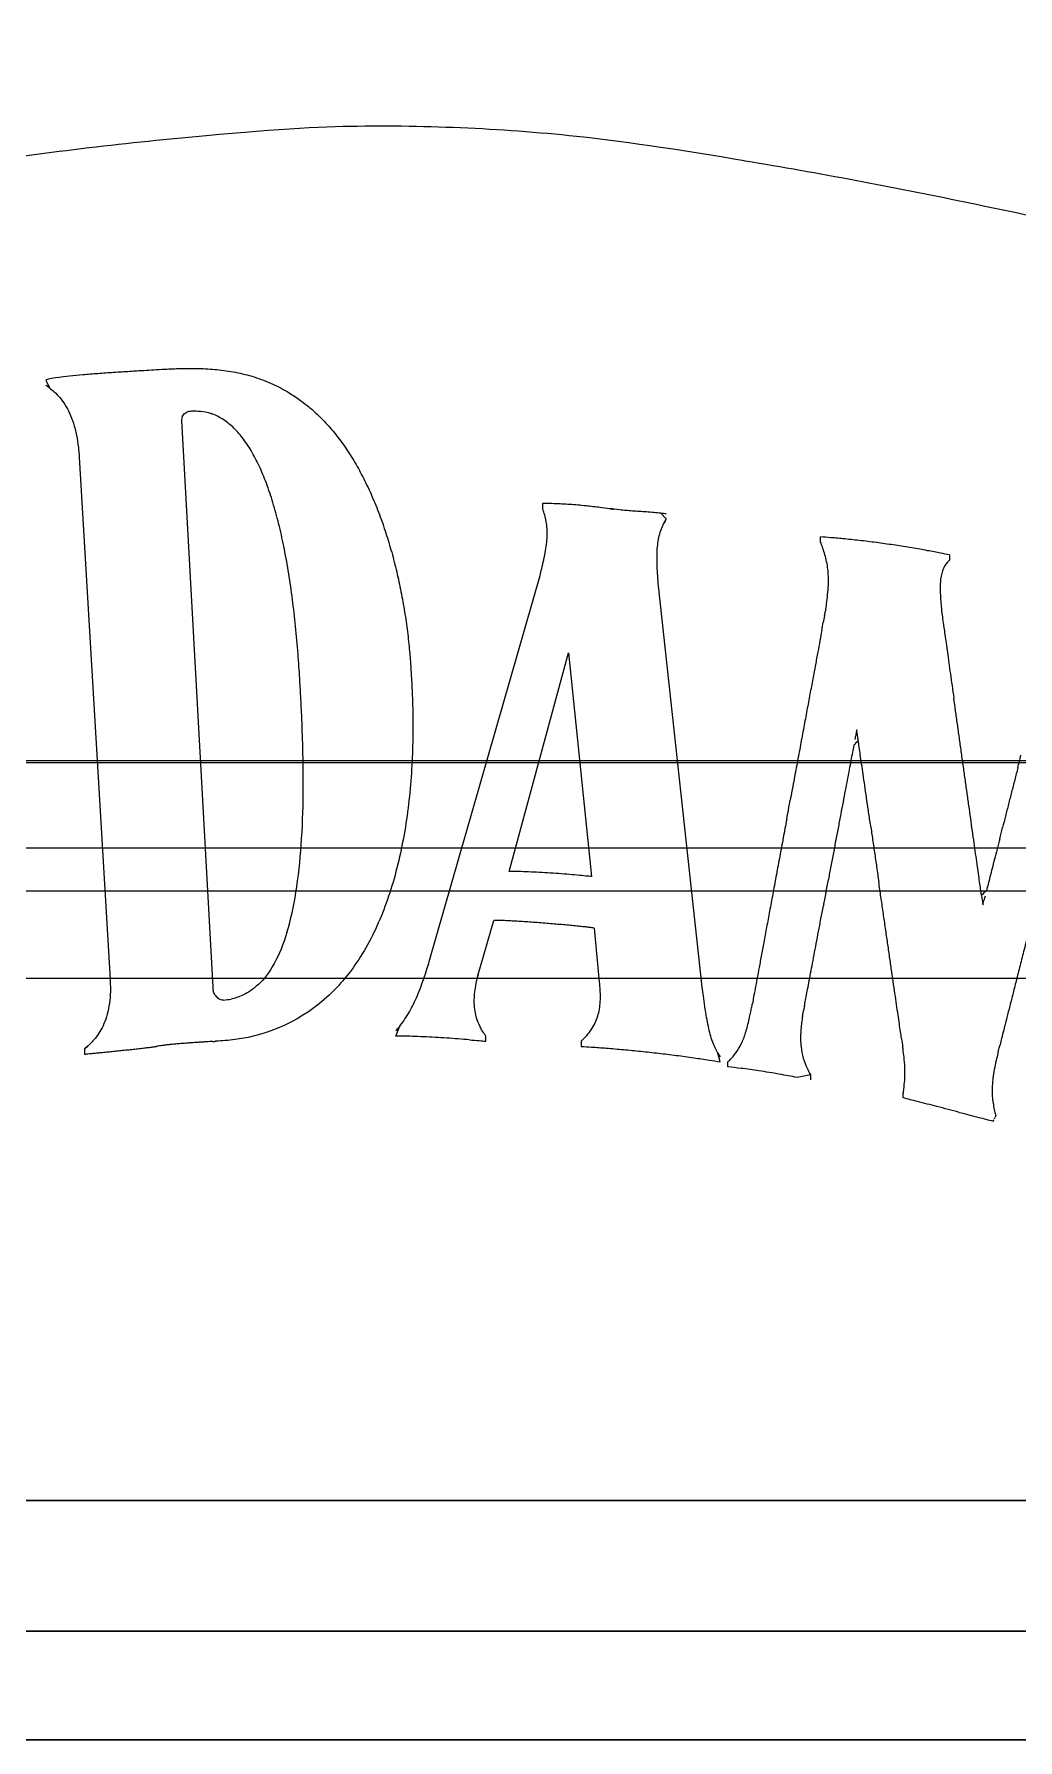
# Model space of a CAD drawing. Header units: centimetres. Extents: x 2 to 137806, y -77553 to 10.
# Drawn here: x 135382.3 to 135427.5, y -76489.8 to -76411.4 of the extents above; entities that cross this region are included whole.
import ezdxf

# ---------------------------------------------------------------- set-up
doc = ezdxf.new("R2010")
doc.units = ezdxf.units.CM
doc.header["$LTSCALE"] = 40
doc.header["$MEASUREMENT"] = 0
doc.layers.add('PDF4_Geometry', color=7, linetype='Continuous')
doc.layers.add('WALL', color=7, linetype='Continuous')
doc.layers.add('PDF4_Solid Fills', color=7, linetype='Continuous', true_color=0xffffff)

msp = doc.modelspace()

# ---------------------------------------------------------------- hatches: boundary and pattern name
at = {"layer": 'PDF4_Solid Fills'}
h = msp.add_hatch(color=256, dxfattribs=at)
h.paths.add_polyline_path([(135387.379, -76426.804, 0.00068), (135387.831, -76426.777)], flags=0)
h.paths.add_polyline_path([(135386.73, -76426.844, 0.000035), (135387.379, -76426.804)], flags=0)
h.paths.add_polyline_path([(135386.73, -76426.844, 0.001047), (135385.983, -76426.891)], flags=0)
h.paths.add_polyline_path([(135385.983, -76426.891, 0.002235), (135385.254, -76426.942)], flags=0)
h.paths.add_polyline_path([(135385.254, -76426.942, 0.003639), (135384.567, -76426.997)], flags=0)
h.paths.add_polyline_path([(135384.567, -76426.997, 0.005902), (135383.949, -76427.059)], flags=0)
h.paths.add_polyline_path([(135383.949, -76427.059, 0.010407), (135383.423, -76427.128)], flags=0)
h.paths.add_polyline_path([(135382.864, -76427.25), (135382.864, -76427.486)], flags=0)
h.paths.add_polyline_path([(135383.03, -76427.603, 0.010801), (135382.864, -76427.486)], flags=0)
h.paths.add_polyline_path([(135383.259, -76427.795, 0.026532), (135383.03, -76427.603)], flags=0)
h.paths.add_polyline_path([(135383.511, -76428.059, 0.03148), (135383.259, -76427.795)], flags=0)
h.paths.add_polyline_path([(135383.746, -76428.38, 0.033382), (135383.511, -76428.059)], flags=0)
h.paths.add_polyline_path([(135383.956, -76428.769, 0.033187), (135383.746, -76428.38)], flags=0)
h.paths.add_polyline_path([(135384.135, -76429.234, 0.03127), (135383.956, -76428.769)], flags=0)
h.paths.add_polyline_path([(135384.276, -76429.786, 0.027545), (135384.135, -76429.234)], flags=0)
h.paths.add_polyline_path([(135384.363, -76430.347, 0.023753), (135384.276, -76429.786)], flags=0)
h.paths.add_polyline_path([(135384.401, -76430.797, 0.010478), (135384.363, -76430.347)], flags=0)
h.paths.add_polyline_path([(135384.401, -76430.797), (135385.82, -76454.804)], flags=0)
h.paths.add_polyline_path([(135385.834, -76455.228, 0.013181), (135385.82, -76454.804)], flags=0)
h.paths.add_polyline_path([(135385.806, -76455.76, 0.02859), (135385.834, -76455.228)], flags=0)
h.paths.add_polyline_path([(135385.717, -76456.287, 0.031697), (135385.806, -76455.76)], flags=0)
h.paths.add_polyline_path([(135385.579, -76456.735, 0.034259), (135385.717, -76456.287)], flags=0)
h.paths.add_polyline_path([(135385.402, -76457.113, 0.035273), (135385.579, -76456.735)], flags=0)
h.paths.add_polyline_path([(135385.198, -76457.428, 0.033533), (135385.402, -76457.113)], flags=0)
h.paths.add_polyline_path([(135384.976, -76457.688, 0.029994), (135385.198, -76457.428)], flags=0)
h.paths.add_polyline_path([(135384.778, -76457.879, 0.023131), (135384.976, -76457.688)], flags=0)
h.paths.add_polyline_path([(135384.638, -76457.997, 0.008028), (135384.778, -76457.879)], flags=0)
h.paths.add_polyline_path([(135384.638, -76457.997), (135384.638, -76458.233)], flags=0)
h.paths.add_polyline_path([(135385.135, -76458.185, 0.000676), (135385.35, -76458.164)], flags=0)
h.paths.add_polyline_path([(135385.35, -76458.164, 0.000647), (135385.59, -76458.14)], flags=0)
h.paths.add_polyline_path([(135385.59, -76458.14, 0.000095), (135385.848, -76458.114)], flags=0)
h.paths.add_polyline_path([(135385.848, -76458.114, 0.000134), (135386.12, -76458.086)], flags=0)
h.paths.add_polyline_path([(135386.12, -76458.086, 0.000136), (135386.398, -76458.057)], flags=0)
h.paths.add_polyline_path([(135386.398, -76458.057, 0.000712), (135386.676, -76458.028)], flags=0)
h.paths.add_polyline_path([(135386.676, -76458.028, 0.000874), (135386.949, -76457.998)], flags=0)
h.paths.add_polyline_path([(135386.949, -76457.998, 0.000466), (135387.211, -76457.969)], flags=0)
h.paths.add_polyline_path([(135387.211, -76457.969, 0.000646), (135387.455, -76457.941)], flags=0)
h.paths.add_polyline_path([(135387.455, -76457.941, 0.001704), (135387.676, -76457.914)], flags=0)
h.paths.add_polyline_path([(135387.676, -76457.914, 0.001963), (135387.845, -76457.893)], flags=0)
h.paths.add_polyline_path([(135387.845, -76457.893, 0.001666), (135387.949, -76457.878)], flags=0)
h.paths.add_polyline_path([(135388.025, -76457.865, 0.005808), (135387.949, -76457.878)], flags=0)
h.paths.add_polyline_path([(135388.153, -76457.845, 0.007854), (135388.025, -76457.865)], flags=0)
h.paths.add_polyline_path([(135388.324, -76457.823, 0.004444), (135388.153, -76457.845)], flags=0)
h.paths.add_polyline_path([(135388.519, -76457.802, 0.003424), (135388.324, -76457.823)], flags=0)
h.paths.add_polyline_path([(135388.731, -76457.781, 0.002309), (135388.519, -76457.802)], flags=0)
h.paths.add_polyline_path([(135388.955, -76457.761, 0.001545), (135388.731, -76457.781)], flags=0)
h.paths.add_polyline_path([(135389.185, -76457.742, 0.001553), (135388.955, -76457.761)], flags=0)
h.paths.add_polyline_path([(135389.416, -76457.724, 0.001096), (135389.185, -76457.742)], flags=0)
h.paths.add_polyline_path([(135389.643, -76457.707, 0.000635), (135389.416, -76457.724)], flags=0)
h.paths.add_polyline_path([(135389.86, -76457.692, 0.000259), (135389.643, -76457.707)], flags=0)
h.paths.add_polyline_path([(135390.063, -76457.679, 0.000574), (135389.86, -76457.692)], flags=0)
h.paths.add_polyline_path([(135390.245, -76457.667, 0.000318), (135390.063, -76457.679)], flags=0)
h.paths.add_polyline_path([(135390.401, -76457.658, 0.001656), (135390.245, -76457.667)], flags=0)
h.paths.add_polyline_path([(135390.527, -76457.65, 0.000313), (135390.401, -76457.658)], flags=0)
h.paths.add_polyline_path([(135390.669, -76457.642, 0.017935), (135391.556, -76457.563)], flags=0)
h.paths.add_polyline_path([(135391.556, -76457.563, 0.038835), (135392.705, -76457.323)], flags=0)
h.paths.add_polyline_path([(135392.705, -76457.323, 0.041016), (135393.892, -76456.882)], flags=0)
h.paths.add_polyline_path([(135393.892, -76456.882, 0.040918), (135394.95, -76456.276)], flags=0)
h.paths.add_polyline_path([(135394.95, -76456.276, 0.038787), (135395.884, -76455.52)], flags=0)
h.paths.add_polyline_path([(135395.884, -76455.52, 0.035298), (135396.701, -76454.629)], flags=0)
h.paths.add_polyline_path([(135396.701, -76454.629, 0.031239), (135397.406, -76453.617)], flags=0)
h.paths.add_polyline_path([(135397.406, -76453.617, 0.027), (135398.005, -76452.5)], flags=0)
h.paths.add_polyline_path([(135398.005, -76452.5, 0.023106), (135398.504, -76451.292)], flags=0)
h.paths.add_polyline_path([(135398.504, -76451.292, 0.01992), (135398.909, -76450.008)], flags=0)
h.paths.add_polyline_path([(135398.909, -76450.008, 0.017248), (135399.226, -76448.664)], flags=0)
h.paths.add_polyline_path([(135399.226, -76448.664, 0.014991), (135399.461, -76447.274)], flags=0)
h.paths.add_polyline_path([(135399.461, -76447.274, 0.013157), (135399.619, -76445.853)], flags=0)
h.paths.add_polyline_path([(135399.619, -76445.853, 0.011789), (135399.707, -76444.415)], flags=0)
h.paths.add_polyline_path([(135399.707, -76444.415, 0.01065), (135399.73, -76442.977)], flags=0)
h.paths.add_polyline_path([(135399.73, -76442.977, 0.009653), (135399.702, -76441.729)], flags=0)
h.paths.add_polyline_path([(135399.702, -76441.729, 0.004461), (135399.656, -76440.849)], flags=0)
h.paths.add_polyline_path([(135399.656, -76440.849, 0.003874), (135399.623, -76440.291)], flags=0)
h.paths.add_polyline_path([(135399.623, -76440.291, 0.00821), (135399.555, -76439.5)], flags=0)
h.paths.add_polyline_path([(135399.555, -76439.5, 0.00836), (135399.448, -76438.587)], flags=0)
h.paths.add_polyline_path([(135399.448, -76438.587, 0.008549), (135399.309, -76437.668)], flags=0)
h.paths.add_polyline_path([(135399.309, -76437.668, 0.009008), (135399.137, -76436.751)], flags=0)
h.paths.add_polyline_path([(135399.137, -76436.751, 0.009345), (135398.932, -76435.841)], flags=0)
h.paths.add_polyline_path([(135398.932, -76435.841, 0.009982), (135398.692, -76434.944)], flags=0)
h.paths.add_polyline_path([(135398.692, -76434.944, 0.010929), (135398.417, -76434.066)], flags=0)
h.paths.add_polyline_path([(135398.417, -76434.066, 0.011956), (135398.107, -76433.212)], flags=0)
h.paths.add_polyline_path([(135398.107, -76433.212, 0.01294), (135397.76, -76432.389)], flags=0)
h.paths.add_polyline_path([(135397.76, -76432.389, 0.014356), (135397.376, -76431.603)], flags=0)
h.paths.add_polyline_path([(135397.376, -76431.603, 0.016172), (135396.955, -76430.86)], flags=0)
h.paths.add_polyline_path([(135396.955, -76430.86, 0.018264), (135396.494, -76430.164)], flags=0)
h.paths.add_polyline_path([(135396.494, -76430.164, 0.020374), (135395.995, -76429.523)], flags=0)
h.paths.add_polyline_path([(135395.995, -76429.523, 0.022816), (135395.456, -76428.942)], flags=0)
h.paths.add_polyline_path([(135395.456, -76428.942, 0.025033), (135394.951, -76428.487)], flags=0)
h.paths.add_polyline_path([(135394.951, -76428.487, 0.013674), (135394.571, -76428.196)], flags=0)
h.paths.add_polyline_path([(135394.571, -76428.196, 0.01692), (135394.043, -76427.838)], flags=0)
h.paths.add_polyline_path([(135394.043, -76427.838, 0.033528), (135393.297, -76427.44)], flags=0)
h.paths.add_polyline_path([(135393.297, -76427.44, 0.03204), (135392.441, -76427.109)], flags=0)
h.paths.add_polyline_path([(135392.441, -76427.109, 0.028544), (135391.584, -76426.893)], flags=0)
h.paths.add_polyline_path([(135391.584, -76426.893, 0.023654), (135390.73, -76426.77)], flags=0)
h.paths.add_polyline_path([(135390.73, -76426.77, 0.01808), (135389.884, -76426.72)], flags=0)
h.paths.add_polyline_path([(135389.884, -76426.72, 0.012559), (135389.051, -76426.722)], flags=0)
h.paths.add_polyline_path([(135389.051, -76426.722, 0.006482), (135388.333, -76426.749)], flags=0)
h.paths.add_polyline_path([(135388.333, -76426.749, 0.000584), (135387.831, -76426.777)], flags=0)
h.paths.add_polyline_path([(135394.621, -76442.648, 0.002264), (135394.571, -76441.677)], flags=0)
h.paths.add_polyline_path([(135394.674, -76444.142, 0.004675), (135394.621, -76442.648)], flags=0)
h.paths.add_polyline_path([(135394.692, -76446.242, 0.008738), (135394.674, -76444.142)], flags=0)
h.paths.add_polyline_path([(135394.601, -76448.614, 0.015651), (135394.692, -76446.242)], flags=0)
h.paths.add_polyline_path([(135394.356, -76450.811, 0.022368), (135394.601, -76448.614)], flags=0)
h.paths.add_polyline_path([(135393.945, -76452.639, 0.033626), (135394.356, -76450.811)], flags=0)
h.paths.add_polyline_path([(135391.023, -76455.75, 0.026185), (135391.387, -76455.699)], flags=0)
h.paths.add_polyline_path([(135390.638, -76455.501, 0.094242), (135390.77, -76455.656)], flags=0)
h.paths.add_polyline_path([(135390.55, -76455.158), (135389.131, -76429.378)], flags=0)
h.paths.add_polyline_path([(135389.1, -76429.173, 0.04213), (135389.131, -76429.378)], flags=0)
h.paths.add_polyline_path([(135389.136, -76428.946, 0.115739), (135389.1, -76429.173)], flags=0)
h.paths.add_polyline_path([(135390.974, -76429.037, 0.05752), (135390.456, -76428.79)], flags=0)
h.paths.add_polyline_path([(135391.453, -76429.407, 0.049311), (135390.974, -76429.037)], flags=0)
h.paths.add_polyline_path([(135391.893, -76429.895, 0.039609), (135391.453, -76429.407)], flags=0)
h.paths.add_polyline_path([(135392.297, -76430.493, 0.031223), (135391.893, -76429.895)], flags=0)
h.paths.add_polyline_path([(135392.665, -76431.194, 0.024589), (135392.297, -76430.493)], flags=0)
h.paths.add_polyline_path([(135392.998, -76431.991, 0.019647), (135392.665, -76431.194)], flags=0)
h.paths.add_polyline_path([(135393.298, -76432.877, 0.015778), (135392.998, -76431.991)], flags=0)
h.paths.add_polyline_path([(135393.564, -76433.847, 0.012998), (135393.298, -76432.877)], flags=0)
h.paths.add_polyline_path([(135393.799, -76434.891, 0.010684), (135393.564, -76433.847)], flags=0)
h.paths.add_polyline_path([(135394.004, -76436.004, 0.009152), (135393.799, -76434.891)], flags=0)
h.paths.add_polyline_path([(135394.178, -76437.179, 0.007856), (135394.004, -76436.004)], flags=0)
h.paths.add_polyline_path([(135394.324, -76438.409, 0.006706), (135394.178, -76437.179)], flags=0)
h.paths.add_polyline_path([(135394.443, -76439.686, 0.006002), (135394.324, -76438.409)], flags=0)
h.paths.add_polyline_path([(135394.525, -76440.838, 0.005216), (135394.443, -76439.686)], flags=0)
h.paths.add_polyline_path([(135394.571, -76441.677, 0.002485), (135394.525, -76440.838)], flags=0)

# ---------------------------------------------------------------- linework, layer by layer
at = {"layer": 'PDF4_Geometry', "color": 252, "lineweight": 5, "true_color": 0x888888}
for points in [[(135274.305, -76489.752), (135524.298, -76489.752), (135524.298, -76302.834, 0.000064)], [(135478.067, -76350.361, 0.013731), (135481.814, -76348.688, 0.008639), (135485.351, -76346.914, 0.003068), (135488.691, -76345.139, -0.003334), (135491.85, -76343.461, -0.01117), (135494.843, -76341.978, -0.021238), (135497.689, -76340.788, -0.033596), (135500.407, -76339.985, -0.040043), (135503.013, -76339.617, -0.03973), (135505.521, -76339.667, -0.036731), (135507.941, -76340.091, -0.032022), (135510.284, -76340.846, -0.02668), (135512.56, -76341.887, -0.021321), (135514.778, -76343.172, -0.011366), (135516.721, -76344.466, -0.013327), (135518.625, -76345.894, -0.008717), (135520.723, -76347.607, -0.007259), (135524.298, -76350.789), (135524.298, -76489.752), (135274.305, -76489.752)], [(135505.781, -76353.487, 0.040629), (135503.162, -76353.874, 0.030579), (135500.374, -76354.706, 0.017708), (135497.955, -76355.665, 0.006571), (135495.412, -76356.855, 0.005613), (135491.49, -76358.808, -0.002189), (135487.104, -76361.02, -0.007859), (135482.988, -76362.991, -0.012042), (135479.001, -76364.715, -0.012739), (135474.299, -76366.433), (135474.299, -76444.78), (135519.298, -76444.78), (135519.298, -76484.752), (135279.305, -76484.752)], [(135274.305, -76489.752), (135524.298, -76489.752), (135524.298, -76365.492, 0.006179), (135521.274, -76361.916, 0.01256), (135519.413, -76359.906, 0.01676), (135517.668, -76358.222, 0.012342), (135516.276, -76357.027)], [(135274.305, -76489.752), (135524.298, -76489.752), (135524.298, -76388.55, 0.004357), (135521.996, -76385.988, 0.010577), (135520.419, -76384.349, 0.016559), (135518.777, -76382.818, 0.022746), (135517.041, -76381.437, 0.028996), (135515.186, -76380.252, 0.03448), (135513.183, -76379.306, 0.038106), (135511.004, -76378.643, 0.039107), (135508.621, -76378.309, 0.037399), (135506.022, -76378.344, 0.03313), (135503.15, -76378.796, 0.025785), (135499.988, -76379.68, 0.015134), (135496.568, -76380.94, 0.007528), (135492.896, -76382.481, 0.001812), (135488.995, -76384.202, -0.002886), (135484.887, -76386.003, -0.007056), (135480.594, -76387.784, -0.010389), (135474.299, -76390.083), (135474.299, -76444.81), (135519.298, -76444.81), (135519.298, -76484.752), (135279.305, -76484.752)], [(135279.305, -76484.752), (135519.298, -76484.752), (135519.298, -76444.83), (135474.299, -76444.83), (135474.299, -76399.924, 0.010079), (135478.361, -76398.537, 0.006487), (135482.63, -76396.92, 0.002643), (135486.734, -76395.279, -0.001629), (135490.652, -76393.702, -0.006699), (135494.365, -76392.277, -0.013226), (135497.851, -76391.094, -0.022169), (135501.114, -76390.235, -0.027229), (135504.102, -76389.753, -0.030116), (135506.832, -76389.634, -0.031251), (135509.375, -76389.836, -0.030625), (135511.733, -76390.323, -0.028307), (135513.932, -76391.056, -0.025569), (135516.04, -76392.025, -0.01857), (135517.996, -76393.136, -0.015015), (135519.824, -76394.35, -0.009724), (135521.636, -76395.684, -0.003954), (135524.298, -76397.777), (135524.298, -76489.752), (135274.305, -76489.752)], [(135464.646, -76411.792, 0.025451), (135473.383, -76409.621, 0.01065), (135480.857, -76407.169, 0.001472), (135481.838, -76406.821, 0.000187), (135488.04, -76404.6, -0.005774), (135491.758, -76403.311, -0.011697), (135495.293, -76402.226, -0.017125), (135498.614, -76401.404, -0.021979), (135501.66, -76400.904, -0.022829), (135504.568, -76400.689, -0.023281), (135507.296, -76400.741, -0.022618), (135509.871, -76401.028, -0.02085), (135512.315, -76401.52, -0.018554), (135514.65, -76402.184, -0.015279), (135516.889, -76402.988, -0.01164), (135519.056, -76403.902, -0.00777), (135521.173, -76404.892, -0.002785), (135524.298, -76406.459), (135524.298, -76489.752), (135274.305, -76489.752)], [(135307.102, -76413.759, 0.015014), (135298.448, -76414.892, 0.008407), (135289.078, -76416.559, 0.003066), (135279.748, -76418.434, 0.007055), (135274.305, -76419.634), (135274.305, -76489.752), (135524.298, -76489.752), (135524.298, -76415.255, 0.001585), (135519.556, -76413.908, 0.017083), (135514.675, -76412.723)], [(135455.885, -76422.821, -0.020247), (135451.313, -76422.98, -0.018605), (135446.687, -76422.78, -0.014192), (135442.007, -76422.269, -0.009931), (135437.265, -76421.519, -0.005896), (135432.458, -76420.601, -0.001221), (135425.081, -76419.075, 0.009926), (135414.999, -76417.183), (135414.948, -76417.174, 0.014431), (135407.239, -76416.052, 0.014725), (135401.921, -76415.662, 0.016508), (135396.506, -76415.603)], [(135388.26, -76416.211, 0.015888), (135377.347, -76417.645, 0.000624), (135376.16, -76417.842, 0.004715), (135366.882, -76419.472, -0.006582), (135357.301, -76421.13)]]:
    msp.add_lwpolyline(points, format="xyb", dxfattribs=at)
for points in [[(135524.298, -76318.701), (135524.298, -76489.752), (135274.305, -76489.752)], [(135279.305, -76484.752), (135519.298, -76484.752), (135519.298, -76444.764), (135474.299, -76444.764), (135474.299, -76351.768), (135475.272, -76351.447)], [(135513.572, -76450.743), (135513.572, -76478.752), (135285.578, -76478.752), (135285.578, -76450.743), (135279.578, -76444.743), (135279.578, -76484.752), (135285.578, -76478.752), (135513.572, -76478.752), (135519.571, -76484.752), (135519.571, -76444.743), (135514.699, -76449.615)], [(135513.572, -76450.743), (135285.578, -76450.743), (135285.578, -76460.536)], [(135513.572, -76468.193), (135513.572, -76478.752), (135519.571, -76484.752), (135279.578, -76484.752), (135282.261, -76482.07)], [(135279.305, -76484.752), (135519.298, -76484.752)], [(135524.298, -76489.752), (135274.305, -76489.752)]]:
    msp.add_lwpolyline(points, dxfattribs=at)
at = {"layer": 'PDF4_Geometry', "lineweight": 5}
for points in [[(135383.423, -76427.128, -0.010407), (135383.949, -76427.059, -0.005902), (135384.567, -76426.997, -0.003639), (135385.254, -76426.942, -0.002235), (135385.983, -76426.891, -0.001047), (135386.73, -76426.844, 0.000035), (135387.379, -76426.804, 0.00068), (135387.831, -76426.777, -0.000584), (135388.333, -76426.749, -0.006482), (135389.051, -76426.722, -0.012559), (135389.884, -76426.72, -0.01808), (135390.73, -76426.77, -0.023654), (135391.584, -76426.893, -0.028544), (135392.441, -76427.109, -0.03204), (135393.297, -76427.44, -0.033528), (135394.043, -76427.838, -0.01692), (135394.571, -76428.196, -0.013674), (135394.951, -76428.487, -0.025033), (135395.456, -76428.942, -0.022816), (135395.995, -76429.523, -0.020374), (135396.494, -76430.164, -0.018264), (135396.955, -76430.86, -0.016172), (135397.376, -76431.603, -0.014356), (135397.76, -76432.389, -0.01294), (135398.107, -76433.212, -0.011956), (135398.417, -76434.066, -0.010929), (135398.692, -76434.944, -0.009982), (135398.932, -76435.841, -0.009345), (135399.137, -76436.751, -0.009008), (135399.309, -76437.668, -0.008549), (135399.448, -76438.587, -0.00836), (135399.555, -76439.5, -0.00821), (135399.623, -76440.291, -0.003874), (135399.656, -76440.849, -0.004461), (135399.702, -76441.729, -0.009653), (135399.73, -76442.977, -0.01065), (135399.707, -76444.415, -0.011789), (135399.619, -76445.853, -0.013157), (135399.461, -76447.274, -0.014991), (135399.226, -76448.664, -0.017248), (135398.909, -76450.008, -0.01992), (135398.504, -76451.292, -0.023106), (135398.005, -76452.5, -0.027), (135397.406, -76453.617, -0.031239), (135396.701, -76454.629, -0.035298), (135395.884, -76455.52, -0.158745), (135391.556, -76457.563, -0.017935), (135390.669, -76457.642)], [(135382.864, -76427.25), (135383.03, -76427.603, -0.026532), (135383.259, -76427.795, -0.03148), (135383.511, -76428.059, -0.033382), (135383.746, -76428.38, -0.033187), (135383.956, -76428.769, -0.03127), (135384.135, -76429.234, -0.027545), (135384.276, -76429.786, -0.023753), (135384.363, -76430.347, -0.010478), (135384.401, -76430.797), (135385.82, -76454.804, -0.013181), (135385.834, -76455.228, -0.02859), (135385.806, -76455.76, -0.031697), (135385.717, -76456.287, -0.034259), (135385.579, -76456.735, -0.035273), (135385.402, -76457.113, -0.033533), (135385.198, -76457.428, -0.029994), (135384.976, -76457.688, -0.023131), (135384.638, -76457.997), (135384.638, -76458.233)], [(135393.945, -76452.639, 0.033626), (135394.356, -76450.811, 0.022368), (135394.601, -76448.614, 0.015651), (135394.692, -76446.242, 0.008738), (135394.674, -76444.142, 0.004675), (135394.621, -76442.648, 0.002264), (135394.571, -76441.677, 0.002485), (135394.525, -76440.838, 0.005216), (135394.443, -76439.686, 0.006002), (135394.324, -76438.409, 0.006706), (135394.178, -76437.179, 0.007856), (135394.004, -76436.004, 0.009152), (135393.799, -76434.891, 0.010684), (135393.564, -76433.847, 0.012998), (135393.298, -76432.877, 0.015778), (135392.998, -76431.991, 0.019647), (135392.665, -76431.194, 0.024589), (135392.297, -76430.493, 0.031223), (135391.893, -76429.895, 0.039609), (135391.453, -76429.407, 0.049311), (135390.974, -76429.037, 0.05752), (135390.456, -76428.79)], [(135408.053, -76452.438), (135408.289, -76454.922, -0.00561), (135408.313, -76455.191, -0.016018), (135408.327, -76455.541, -0.023328), (135408.316, -76455.91, -0.030415), (135408.269, -76456.252, -0.03516), (135408.18, -76456.574, -0.036699), (135408.044, -76456.882, -0.033913), (135407.855, -76457.185, -0.028712), (135407.643, -76457.45, -0.01186), (135407.461, -76457.642), (135407.461, -76457.878, -0.001447), (135407.937, -76457.908, -0.003033), (135408.615, -76457.957, -0.00314), (135409.405, -76458.024, -0.002974), (135410.206, -76458.102, -0.003052), (135411.015, -76458.19, -0.003342), (135411.828, -76458.29, -0.003487), (135412.64, -76458.401, -0.003873), (135413.346, -76458.507, -0.001915), (135413.847, -76458.588), (135413.742, -76458.185, -0.023649), (135413.615, -76457.945, -0.023549), (135413.493, -76457.654, -0.020169), (135413.39, -76457.331, -0.014966), (135413.302, -76456.964, -0.010002), (135413.221, -76456.542, -0.005902), (135413.143, -76456.051, -0.002806), (135413.073, -76455.556, -0.000249), (135413.019, -76455.158), (135411.009, -76436.71, -0.000934), (135410.983, -76436.364, -0.005507), (135410.957, -76435.926, -0.010036), (135410.944, -76435.483, -0.015443), (135410.951, -76435.089, -0.021637), (135410.985, -76434.733, -0.026926), (135411.048, -76434.406, -0.029542), (135411.145, -76434.095, -0.027322), (135411.364, -76433.635), (135411.12, -76433.373, 0.004058), (135410.799, -76433.343, 0.002727), (135410.455, -76433.315, 0.001234), (135410.131, -76433.292, -0.000643), (135409.82, -76433.27, -0.002649), (135409.518, -76433.246, -0.004573), (135409.218, -76433.218, -0.006486), (135408.762, -76433.162, 0.000182), (135408.318, -76433.107, 0.00466), (135407.685, -76433.036, 0.008791), (135406.931, -76432.97, 0.011256), (135406.226, -76432.934, 0.006259), (135405.687, -76432.926), (135405.687, -76433.162)], [(135402.332, -76457.576, 0.001733), (135401.811, -76457.534, 0.002266), (135401.282, -76457.497, 0.002612), (135400.75, -76457.463, 0.003033), (135400.221, -76457.436, 0.003821), (135399.7, -76457.417, 0.004262), (135399.256, -76457.407, 0.002498), (135398.947, -76457.405), (135399.107, -76456.975, 0.016839), (135399.312, -76456.698, 0.017674), (135399.522, -76456.371, 0.016679), (135399.714, -76456.023, 0.014306), (135399.892, -76455.646, 0.011427), (135400.061, -76455.231, 0.008369), (135400.227, -76454.77, 0.005935), (135400.375, -76454.324, 0.002199), (135400.484, -76453.976), (135405.569, -76436.237, 0.001704), (135405.648, -76435.917, 0.005685), (135405.742, -76435.507, 0.010666), (135405.825, -76435.086, 0.016686), (135405.879, -76434.703, 0.022138), (135405.901, -76434.348, 0.02666), (135405.889, -76434.009, 0.028741), (135405.839, -76433.676, 0.026425), (135405.762, -76433.38)], [(135424.372, -76435.291, 0.002255), (135423.972, -76435.208, 0.004413), (135423.374, -76435.093, 0.004351), (135422.648, -76434.966, 0.003775), (135421.891, -76434.845, 0.003857), (135421.115, -76434.734, 0.004316), (135420.336, -76434.636, 0.004812), (135419.566, -76434.553, 0.005548), (135418.911, -76434.495, 0.002975), (135418.459, -76434.463)], [(135418.696, -76437.774, 0.004664), (135418.745, -76437.43, 0.011796), (135418.792, -76437.001, 0.015813), (135418.817, -76436.571, 0.019476), (135418.812, -76436.191, 0.043426), (135418.718, -76435.516, 0.017777), (135418.633, -76435.203, 0.012125), (135418.538, -76434.916)], [(135423.993, -76436.266, 0.028981), (135423.96, -76436.543, 0.019231), (135423.952, -76436.863, 0.011914), (135423.966, -76437.232, 0.00634), (135423.992, -76437.6, 0.001564), (135424.017, -76437.893)], [(135424.08, -76438.341, 0.000079), (135424.119, -76438.618, 0.000087), (135424.166, -76438.951, 0.000184), (135424.22, -76439.336, -0.000072), (135424.28, -76439.767)], [(135418.511, -76438.766, -0.000089), (135418.427, -76439.222, -0.000123), (135418.329, -76439.749, -0.000173), (135418.219, -76440.34, 0.00001), (135418.098, -76440.988, 0.000116), (135417.968, -76441.687, 0.000104), (135417.83, -76442.43, 0.000059), (135417.685, -76443.21, -0.000011), (135417.535, -76444.02, -0.000213), (135417.379, -76444.854, -0.000056), (135417.221, -76445.705, 0.000036), (135417.061, -76446.566)], [(135424.347, -76440.241, 0.000113), (135424.419, -76440.752, 0.000142), (135424.495, -76441.295)], [(135426.685, -76448.33, -0.000333), (135426.562, -76448.816, 0.000206), (135426.445, -76449.273, 0.000289), (135426.337, -76449.697, -0.000039), (135426.238, -76450.083, -0.000134), (135426.151, -76450.428, 0.000236), (135426.075, -76450.726, 0.000439), (135425.846, -76450.926, 0.000072), (135425.808, -76450.649, -0.00025), (135425.761, -76450.316, -0.000136), (135425.707, -76449.931, 0.000284), (135425.646, -76449.5, 0.000052), (135425.58, -76449.026, 0.000043), (135425.508, -76448.515, -0.000114), (135425.432, -76447.972, -0.000076), (135425.352, -76447.402, 0.000214), (135425.269, -76446.81, 0.000239), (135425.183, -76446.2, 0.000104), (135425.096, -76445.579, 0.000159), (135425.008, -76444.949, 0.000213), (135424.919, -76444.318, 0.000058), (135424.831, -76443.688, 0.000085), (135424.743, -76443.066, 0.000146), (135424.658, -76442.457, 0.000211), (135424.575, -76441.865)], [(135420.652, -76447.033, 0.000099), (135420.566, -76446.442, 0.000176), (135420.486, -76445.887, -0.00026), (135420.411, -76445.371, -0.000147), (135420.343, -76444.902, 0.000297), (135420.282, -76444.483, 0.000157), (135420.229, -76444.121, -0.000091), (135420.186, -76443.821, 0.000361), (135419.981, -76444.038, 0.000077), (135419.92, -76444.363, 0.0001), (135419.849, -76444.737, 0.000179), (135419.77, -76445.158, 0.000309), (135419.682, -76445.619, 0.000099), (135419.588, -76446.116, -0.000091), (135419.488, -76446.645, 0.000033), (135419.383, -76447.2, 0.000104), (135419.274, -76447.777, -0.000018), (135419.162, -76448.37, 0.000048), (135419.047, -76448.976, 0.000151), (135418.931, -76449.588)], [(135430.067, -76444.499, 0.000204), (135429.872, -76445.269, 0.000029), (135429.67, -76446.069, -0.000022), (135429.461, -76446.892, 0.000129), (135429.248, -76447.732, 0.000045), (135429.033, -76448.582, 0.000151), (135428.817, -76449.436, -0.000006), (135428.602, -76450.286, -0.00005), (135428.389, -76451.126, -0.000017), (135428.18, -76451.949, -0.000024), (135427.978, -76452.749, 0.000012), (135427.783, -76453.519, 0.000139), (135427.597, -76454.253, -0.000057), (135427.422, -76454.943, -0.000062), (135427.26, -76455.582, -0.00002), (135427.113, -76456.166, -0.000037), (135426.981, -76456.686, -0.000121), (135426.867, -76457.136, 0.000192), (135426.773, -76457.509, 0.000202), (135426.699, -76457.799)], [(135427.519, -76445.06, 0.000059), (135427.375, -76445.626, 0.000222), (135427.231, -76446.189, -0.000079), (135427.089, -76446.745, -0.000087), (135426.95, -76447.29, 0.000024), (135426.815, -76447.82)], [(135416.901, -76447.431, -0.000037), (135416.74, -76448.292, -0.000073), (135416.582, -76449.143, -0.000113), (135416.427, -76449.977, 0.000016), (135416.277, -76450.787, 0.000115), (135416.132, -76451.567, -0.000104), (135415.994, -76452.31, 0.000034), (135415.864, -76453.009, 0.000034), (135415.743, -76453.658, -0.000021), (135415.633, -76454.248, -0.000122), (135415.535, -76454.775, -0.000228), (135415.451, -76455.231, 0.00003), (135415.38, -76455.609, 0.000261), (135415.326, -76455.902)], [(135420.742, -76447.653, 0.000071), (135420.836, -76448.297, -0.000073), (135420.932, -76448.96, -0.000183), (135421.03, -76449.637, 0.000113), (135421.129, -76450.321)], [(135421.616, -76453.676, 0.000101), (135421.523, -76453.032, -0.000013), (135421.427, -76452.369, 0.000221), (135421.328, -76451.693, 0.000141), (135421.229, -76451.008)], [(135417.714, -76456.022, 0.000353), (135417.765, -76455.753, -0.000088), (135417.826, -76455.429, 0.0001), (135417.897, -76455.055, 0.000178), (135417.977, -76454.634, -0.00003), (135418.064, -76454.173, 0.000143), (135418.158, -76453.675, 0.000218), (135418.258, -76453.147, 0.000028), (135418.363, -76452.592, 0.000102), (135418.472, -76452.015, 0.000165), (135418.584, -76451.422)], [(135402.332, -76457.576, -0.001472), (135402.777, -76457.614, -0.000412), (135403.086, -76457.642), (135403.086, -76457.405, -0.017686), (135402.934, -76457.184, -0.037742), (135402.769, -76456.873, -0.038173), (135402.641, -76456.518, -0.035844), (135402.57, -76456.164, -0.030922), (135402.548, -76455.809, -0.025518), (135402.566, -76455.454, -0.018952), (135402.615, -76455.099, -0.012627), (135402.731, -76454.567), (135403.441, -76452.084)], [(135407.532, -76452.376, 0.00184), (135407.262, -76452.348, 0.001985), (135406.964, -76452.319, 0.001327), (135406.645, -76452.289, 0.001212), (135406.31, -76452.26, 0.001241), (135405.965, -76452.231, 0.001248), (135405.616, -76452.203, 0.000958), (135405.269, -76452.177, 0.001525), (135404.928, -76452.153, 0.00181), (135404.601, -76452.132, 0.002158), (135404.292, -76452.114, 0.00225), (135404.008, -76452.1, 0.003115), (135403.753, -76452.09)], [(135422.173, -76457.509, 0.000606), (135422.129, -76457.208, 0.000217), (135422.076, -76456.846, 0.000026), (135422.016, -76456.427, 0.000106), (135421.947, -76455.958, 0.000183), (135421.873, -76455.442, 0.000069), (135421.792, -76454.887, -0.000099), (135421.706, -76454.296)], [(135417.604, -76456.653, 0.006536), (135417.57, -76456.926, 0.013486), (135417.542, -76457.242, 0.019121), (135417.536, -76457.566, 0.024072), (135417.558, -76457.898, 0.082428), (135417.851, -76458.907, 0.01264), (135417.986, -76459.179, -0.000859), (135417.384, -76459.305, 0.001519), (135416.56, -76459.156, 0.005681), (135415.628, -76459.001, 0.009326), (135414.804, -76458.888, 0.00599), (135414.202, -76458.824)], [(135414.358, -76458.424, 0.077476), (135414.863, -76457.655, 0.022977), (135414.964, -76457.398, 0.016583), (135415.057, -76457.1, 0.009745), (135415.141, -76456.775, 0.004174), (135415.213, -76456.464)], [(135385.59, -76458.14, 0.000095), (135385.848, -76458.114, 0.000134), (135386.12, -76458.086, 0.000136), (135386.398, -76458.057, 0.000712), (135386.676, -76458.028, 0.000874), (135386.949, -76457.998, 0.000466), (135387.211, -76457.969)], [(135423.803, -76460.642, 0.001135), (135422.901, -76460.41, 0.001346), (135422.243, -76460.243, 0.011847), (135422.291, -76459.729, 0.024821), (135422.327, -76459.329, 0.022847), (135422.327, -76458.841, 0.017843), (135422.291, -76458.368, 0.006723), (135422.243, -76457.997)], [(135426.619, -76458.115, 0.003117), (135426.542, -76458.433, 0.00899), (135426.456, -76458.834, 0.012918), (135426.387, -76459.239, 0.017108), (135426.347, -76459.601, 0.020369), (135426.336, -76459.934, 0.020905), (135426.352, -76460.252, 0.018509), (135426.393, -76460.569, 0.014428), (135426.45, -76460.855)], [(135424.823, -76460.909, 0.001432), (135425.725, -76461.141, 0.001284), (135426.382, -76461.308)]]:
    msp.add_lwpolyline(points, format="xyb", dxfattribs=at)
msp.add_lwpolyline([(135390.55, -76455.158), (135389.131, -76429.378)], dxfattribs=at)
msp.add_lwpolyline([(135404.15, -76449.837), (135406.87, -76439.785), (135407.934, -76450.073, 0.001578), (135407.675, -76450.046, 0.003104), (135407.281, -76450.008, 0.002676), (135406.799, -76449.966, 0.002454), (135406.297, -76449.928, 0.002744), (135405.787, -76449.895, 0.003231), (135405.285, -76449.868, 0.003761), (135404.803, -76449.848, 0.004807), (135404.409, -76449.839, 0.002893)], format="xyb", close=True, dxfattribs=at)
at = {"layer": 'PDF4_Geometry', "color": 252, "lineweight": 5, "true_color": 0x888888}
for points in [[(135524.298, -76489.752), (135274.305, -76489.752), (135274.305, -76444.743), (135279.305, -76444.743), (135279.305, -76484.752), (135519.298, -76484.752), (135519.298, -76444.743), (135524.298, -76444.743)], [(135279.305, -76484.752), (135519.298, -76484.752), (135519.298, -76444.844), (135279.305, -76444.844)], [(135519.571, -76444.743), (135513.572, -76450.743), (135285.578, -76450.743), (135279.578, -76444.743)]]:
    msp.add_lwpolyline(points, close=True, dxfattribs=at)
at = {"layer": 'PDF4_Geometry', "lineweight": 5}
for centre, radius, start, end in [((135380.234, -76431.389), 4.706, 53.55977, 56.03509), ((135389.602, -76429.134), 0.504, 158.00451, 184.41254), ((135390.33, -76429.093), 1.232, 183.74154, 193.39138), ((135400.985, -76434.902), 5.014, 17.67508, 20.30803), ((135410.406, -76421.588), 11.69, 261.91566, 262.86588), ((135408.777, -76456.769), 23.512, 83.68414, 84.28083), ((135415.423, -76435.928), 4.662, 150.54251, 153.22077), ((135403.791, -76440.179), 15.658, 19.64164, 20.48303), ((135425.581, -76436.551), 1.614, 160.9502, 169.83995), ((135425.252, -76436.439), 1.266, 150.20517, 160.84771), ((135425.751, -76436.882), 1.933, 135.4992, 140.02862), ((135463.724, -76446.145), 45.8, 169.46945, 169.61949), ((135916.458, -76530.68), 506.358, 169.46445, 169.49824), ((135144.986, -76386.928), 278.392, 349.40928, 349.45165), ((135433.674, -76436.581), 9.746, 187.73728, 188.24863), ((135481.061, -76430.091), 57.575, 187.87421, 188.02281), ((135436.639, -76446.497), 16.824, 169.15847, 169.4486), ((135378.204, -76449.462), 42.357, 8.19284, 8.32073), ((135664.822, -76489.875), 249.094, 169.28454, 169.33345), ((135460.308, -76451.118), 40.94, 169.15733, 169.3627), ((135296.228, -76461.414), 125.199, 8.18616, 8.26057), ((135003.815, -76504.413), 420.757, 8.27984, 8.31197), ((134109.391, -76202.867), 1332.578, 349.27663, 349.303445), ((135924.663, -76380.947), 503.701, 187.98586, 188.0105), ((135507.917, -76439.657), 82.84, 187.9675, 188.0708), ((135496.423, -76469.019), 72.687, 165.62485, 165.78102), ((135443.154, -76448.909), 17.419, 187.84793, 188.13401), ((135403.421, -76460.503), 8.419, 89.05804, 89.8683), ((135403.381, -76463.118), 11.035, 88.06628, 89.07214), ((135404.909, -76476.895), 24.659, 83.33762, 83.89348), ((135406.114, -76466.593), 14.287, 82.62887, 83.34372), ((135406.404, -76464.199), 11.875, 82.02215, 82.53662), ((135420.607, -76458.973), 18.411, 166.15313, 166.86279), ((135391.111, -76455.231), 0.545, 209.70838, 231.24343), ((135390.723, -76452.253), 3.51, 274.91656, 280.91636), ((135295.399, -76429.731), 122.759, 347.42217, 347.53753), ((135218.911, -76419.541), 199.753, 349.45265, 349.51169), ((135510.095, -76469.68), 93.404, 171.86297, 171.98319), ((135403.238, -76453.703), 14.655, 349.15942, 349.49321), ((135369.512, -76447.159), 49.009, 349.16102, 349.33236), ((135392.585, -76451.759), 8.351, 319.62331, 321.35051), ((135381.058, -76453.565), 5.697, 308.92252, 310.76245), ((135377.397, -76378.617), 79.943, 275.55459, 275.70947), ((135376.274, -76365.555), 93.052, 275.59718, 275.74555), ((135376.464, -76363.524), 95.055, 276.49182, 276.63991), ((135383.636, -76425.592), 32.574, 276.73327, 277.12387), ((135385.012, -76436.395), 21.683, 277.05521, 277.50518), ((135385.72, -76442.284), 15.753, 277.75122, 278.13312), ((135388.579, -76461.146), 3.328, 99.59102, 100.92211), ((135388.704, -76461.923), 4.115, 97.70852, 99.50852), ((135389.463, -76467.504), 9.747, 96.70728, 97.72578), ((135389.984, -76472.019), 14.292, 95.88159, 96.66639), ((135390.881, -76480.731), 23.05, 95.35138, 95.88062), ((135392.064, -76493.952), 36.324, 94.91012, 95.26422), ((135392.154, -76494.831), 37.208, 94.57755, 94.93342), ((135393.373, -76510.454), 52.878, 94.29119, 94.54249), ((135396.116, -76547.007), 89.534, 94.14615, 94.29178), ((135404.32, -76667.94), 210.745, 93.93418, 93.99345), ((135395.873, -76545.875), 88.387, 93.76869, 93.90031), ((135399.219, -76600.665), 143.279, 93.59079, 93.6637), ((135391.784, -76481.287), 23.669, 93.3486, 93.72804), ((135396.554, -76557.596), 100.127, 93.45117, 93.52294), ((135417.725, -76455.796), 4.644, 210.95802, 213.38514), ((135842.762, -76396.301), 425.02, 188.28001, 188.31181), ((135539.498, -76440.853), 118.501, 188.19364, 188.27216), ((135398.312, -76461.415), 24.175, 8.1281, 8.35264), ((135344.155, -76437.238), 85.065, 345.79354, 345.87443), ((135287.235, -76422.585), 143.841, 345.74741, 345.82951), ((135410.381, -76454.801), 5.38, 315.25669, 317.67007), ((135438.17, -76458.191), 12.02, 192.80847, 193.86563)]:
    msp.add_arc(centre, radius, start, end, dxfattribs=at)
at = {"layer": 'PDF4_Geometry', "color": 252, "lineweight": 5, "true_color": 0x888888}
msp.add_open_spline([(135396.506, -76415.603), (135394.684, -76415.643), (135391.936, -76415.845), (135388.26, -76416.211)], degree=3, dxfattribs=at)
msp.add_open_spline([(135396.506, -76415.603), (135394.684, -76415.643), (135391.936, -76415.845), (135388.26, -76416.211)], degree=3, dxfattribs=at)
at = {"layer": 'PDF4_Geometry', "lineweight": 5}
for points in [[(135383.058, -76427.196), (135382.973, -76427.217), (135382.908, -76427.235), (135382.864, -76427.25)], [(135383.058, -76427.196), (135382.973, -76427.217), (135382.908, -76427.235), (135382.864, -76427.25)], [(135383.423, -76427.128), (135383.266, -76427.153), (135383.144, -76427.175), (135383.058, -76427.196)], [(135383.423, -76427.128), (135383.266, -76427.153), (135383.144, -76427.175), (135383.058, -76427.196)], [(135389.136, -76428.946), (135389.165, -76428.872), (135389.209, -76428.813), (135389.268, -76428.769)], [(135389.136, -76428.946), (135389.165, -76428.872), (135389.209, -76428.813), (135389.268, -76428.769)], [(135389.268, -76428.769), (135389.326, -76428.724), (135389.386, -76428.696), (135389.447, -76428.685)], [(135389.268, -76428.769), (135389.326, -76428.724), (135389.386, -76428.696), (135389.447, -76428.685)], [(135389.447, -76428.685), (135389.508, -76428.674), (135389.56, -76428.669), (135389.604, -76428.669)], [(135389.447, -76428.685), (135389.508, -76428.674), (135389.56, -76428.669), (135389.604, -76428.669)], [(135389.604, -76428.669), (135389.704, -76428.665), (135389.826, -76428.669), (135389.971, -76428.681)], [(135389.604, -76428.669), (135389.704, -76428.665), (135389.826, -76428.669), (135389.971, -76428.681)], [(135389.971, -76428.681), (135390.115, -76428.693), (135390.277, -76428.73), (135390.456, -76428.79)], [(135389.971, -76428.681), (135390.115, -76428.693), (135390.277, -76428.73), (135390.456, -76428.79)], [(135418.459, -76434.485), (135418.459, -76434.476), (135418.459, -76434.469), (135418.459, -76434.463)], [(135418.459, -76434.485), (135418.459, -76434.476), (135418.459, -76434.469), (135418.459, -76434.463)], [(135418.459, -76434.518), (135418.459, -76434.505), (135418.459, -76434.494), (135418.459, -76434.485)], [(135418.459, -76434.518), (135418.459, -76434.505), (135418.459, -76434.494), (135418.459, -76434.485)], [(135418.459, -76434.559), (135418.459, -76434.545), (135418.459, -76434.531), (135418.459, -76434.518)], [(135418.459, -76434.559), (135418.459, -76434.545), (135418.459, -76434.531), (135418.459, -76434.518)], [(135418.459, -76434.604), (135418.459, -76434.589), (135418.459, -76434.574), (135418.459, -76434.559)], [(135418.459, -76434.604), (135418.459, -76434.589), (135418.459, -76434.574), (135418.459, -76434.559)], [(135418.459, -76434.645), (135418.459, -76434.632), (135418.459, -76434.618), (135418.459, -76434.604)], [(135418.459, -76434.645), (135418.459, -76434.632), (135418.459, -76434.618), (135418.459, -76434.604)], [(135418.459, -76434.678), (135418.459, -76434.669), (135418.459, -76434.658), (135418.459, -76434.645)], [(135418.459, -76434.678), (135418.459, -76434.669), (135418.459, -76434.658), (135418.459, -76434.645)], [(135418.459, -76434.7), (135418.459, -76434.695), (135418.459, -76434.687), (135418.459, -76434.678)], [(135418.459, -76434.7), (135418.459, -76434.695), (135418.459, -76434.687), (135418.459, -76434.678)], [(135424.372, -76435.291), (135424.372, -76435.296), (135424.372, -76435.304), (135424.372, -76435.313)], [(135424.372, -76435.291), (135424.372, -76435.296), (135424.372, -76435.304), (135424.372, -76435.313)], [(135424.372, -76435.313), (135424.372, -76435.322), (135424.372, -76435.333), (135424.372, -76435.346)], [(135424.372, -76435.313), (135424.372, -76435.322), (135424.372, -76435.333), (135424.372, -76435.346)], [(135424.372, -76435.346), (135424.372, -76435.359), (135424.372, -76435.373), (135424.372, -76435.387)], [(135424.372, -76435.346), (135424.372, -76435.359), (135424.372, -76435.373), (135424.372, -76435.387)], [(135424.372, -76435.387), (135424.372, -76435.402), (135424.372, -76435.417), (135424.372, -76435.431)], [(135424.372, -76435.387), (135424.372, -76435.402), (135424.372, -76435.417), (135424.372, -76435.431)], [(135424.372, -76435.431), (135424.372, -76435.446), (135424.372, -76435.46), (135424.372, -76435.473)], [(135424.372, -76435.431), (135424.372, -76435.446), (135424.372, -76435.46), (135424.372, -76435.473)], [(135424.372, -76435.473), (135424.372, -76435.486), (135424.372, -76435.497), (135424.372, -76435.506)], [(135424.372, -76435.473), (135424.372, -76435.486), (135424.372, -76435.497), (135424.372, -76435.506)], [(135424.372, -76435.506), (135424.372, -76435.515), (135424.372, -76435.522), (135424.372, -76435.528)], [(135424.372, -76435.506), (135424.372, -76435.515), (135424.372, -76435.522), (135424.372, -76435.528)], [(135424.269, -76435.641), (135424.231, -76435.687), (135424.192, -76435.743), (135424.154, -76435.81)], [(135424.269, -76435.641), (135424.231, -76435.687), (135424.192, -76435.743), (135424.154, -76435.81)], [(135418.511, -76438.766), (135418.537, -76438.627), (135418.561, -76438.501), (135418.582, -76438.388)], [(135418.511, -76438.766), (135418.537, -76438.627), (135418.561, -76438.501), (135418.582, -76438.388)], [(135424.05, -76438.127), (135424.059, -76438.188), (135424.069, -76438.259), (135424.08, -76438.341)], [(135424.05, -76438.127), (135424.059, -76438.188), (135424.069, -76438.259), (135424.08, -76438.341)], [(135424.28, -76439.767), (135424.302, -76439.919), (135424.324, -76440.077), (135424.347, -76440.241)], [(135424.28, -76439.767), (135424.302, -76439.919), (135424.324, -76440.077), (135424.347, -76440.241)], [(135424.495, -76441.295), (135424.521, -76441.481), (135424.548, -76441.671), (135424.575, -76441.865)], [(135424.495, -76441.295), (135424.521, -76441.481), (135424.548, -76441.671), (135424.575, -76441.865)], [(135427.519, -76445.06), (135427.567, -76444.872), (135427.615, -76444.684), (135427.662, -76444.497)], [(135427.519, -76445.06), (135427.567, -76444.872), (135427.615, -76444.684), (135427.662, -76444.497)], [(135416.901, -76447.431), (135416.954, -76447.143), (135417.008, -76446.855), (135417.061, -76446.566)], [(135416.901, -76447.431), (135416.954, -76447.143), (135417.008, -76446.855), (135417.061, -76446.566)], [(135420.742, -76447.653), (135420.711, -76447.442), (135420.681, -76447.235), (135420.652, -76447.033)], [(135420.742, -76447.653), (135420.711, -76447.442), (135420.681, -76447.235), (135420.652, -76447.033)], [(135426.685, -76448.33), (135426.728, -76448.164), (135426.771, -76447.994), (135426.815, -76447.82)], [(135426.685, -76448.33), (135426.728, -76448.164), (135426.771, -76447.994), (135426.815, -76447.82)], [(135418.931, -76449.588), (135418.892, -76449.793), (135418.854, -76449.998), (135418.815, -76450.203)], [(135418.931, -76449.588), (135418.892, -76449.793), (135418.854, -76449.998), (135418.815, -76450.203)], [(135421.229, -76451.008), (135421.196, -76450.779), (135421.163, -76450.55), (135421.129, -76450.321)], [(135421.229, -76451.008), (135421.196, -76450.779), (135421.163, -76450.55), (135421.129, -76450.321)], [(135418.699, -76450.816), (135418.66, -76451.02), (135418.622, -76451.221), (135418.584, -76451.422)], [(135418.699, -76450.816), (135418.66, -76451.02), (135418.622, -76451.221), (135418.584, -76451.422)], [(135425.929, -76451.297), (135425.938, -76451.263), (135425.949, -76451.219), (135425.963, -76451.165)], [(135425.929, -76451.297), (135425.938, -76451.263), (135425.949, -76451.219), (135425.963, -76451.165)], [(135425.91, -76451.374), (135425.914, -76451.357), (135425.92, -76451.331), (135425.929, -76451.297)], [(135425.91, -76451.374), (135425.914, -76451.357), (135425.92, -76451.331), (135425.929, -76451.297)], [(135393.945, -76452.639), (135393.78, -76453.185), (135393.583, -76453.663), (135393.356, -76454.072)], [(135393.945, -76452.639), (135393.78, -76453.185), (135393.583, -76453.663), (135393.356, -76454.072)], [(135393.356, -76454.072), (135393.129, -76454.482), (135392.888, -76454.802), (135392.632, -76455.033)], [(135393.356, -76454.072), (135393.129, -76454.482), (135392.888, -76454.802), (135392.632, -76455.033)], [(135421.706, -76454.296), (135421.677, -76454.094), (135421.647, -76453.887), (135421.616, -76453.676)], [(135421.706, -76454.296), (135421.677, -76454.094), (135421.647, -76453.887), (135421.616, -76453.676)], [(135392.632, -76455.033), (135392.376, -76455.264), (135392.14, -76455.427), (135391.925, -76455.52)], [(135392.632, -76455.033), (135392.376, -76455.264), (135392.14, -76455.427), (135391.925, -76455.52)], [(135390.566, -76455.316), (135390.556, -76455.255), (135390.55, -76455.203), (135390.55, -76455.158)], [(135390.566, -76455.316), (135390.556, -76455.255), (135390.55, -76455.203), (135390.55, -76455.158)], [(135390.638, -76455.501), (135390.601, -76455.439), (135390.577, -76455.377), (135390.566, -76455.316)], [(135390.638, -76455.501), (135390.601, -76455.439), (135390.577, -76455.377), (135390.566, -76455.316)], [(135390.913, -76455.733), (135390.869, -76455.722), (135390.821, -76455.697), (135390.77, -76455.656)], [(135390.913, -76455.733), (135390.869, -76455.722), (135390.821, -76455.697), (135390.77, -76455.656)], [(135391.023, -76455.75), (135390.994, -76455.75), (135390.957, -76455.744), (135390.913, -76455.733)], [(135391.023, -76455.75), (135390.994, -76455.75), (135390.957, -76455.744), (135390.913, -76455.733)], [(135391.925, -76455.52), (135391.709, -76455.613), (135391.53, -76455.673), (135391.387, -76455.699)], [(135391.925, -76455.52), (135391.709, -76455.613), (135391.53, -76455.673), (135391.387, -76455.699)], [(135415.266, -76456.223), (135415.271, -76456.196), (135415.278, -76456.157), (135415.288, -76456.105)], [(135415.266, -76456.223), (135415.271, -76456.196), (135415.278, -76456.157), (135415.288, -76456.105)], [(135417.714, -76456.022), (135417.699, -76456.102), (135417.686, -76456.172), (135417.675, -76456.231)], [(135417.714, -76456.022), (135417.699, -76456.102), (135417.686, -76456.172), (135417.675, -76456.231)], [(135384.638, -76458.233), (135384.652, -76458.232), (135384.673, -76458.23), (135384.7, -76458.227)], [(135384.638, -76458.233), (135384.652, -76458.232), (135384.673, -76458.23), (135384.7, -76458.227)], [(135384.7, -76458.227), (135384.727, -76458.225), (135384.761, -76458.221), (135384.804, -76458.217)], [(135384.7, -76458.227), (135384.727, -76458.225), (135384.761, -76458.221), (135384.804, -76458.217)], [(135384.804, -76458.217), (135384.846, -76458.213), (135384.895, -76458.208), (135384.951, -76458.203)], [(135384.804, -76458.217), (135384.846, -76458.213), (135384.895, -76458.208), (135384.951, -76458.203)], [(135384.951, -76458.203), (135385.006, -76458.197), (135385.068, -76458.191), (135385.135, -76458.185)], [(135384.951, -76458.203), (135385.006, -76458.197), (135385.068, -76458.191), (135385.135, -76458.185)], [(135390.527, -76457.65), (135390.563, -76457.648), (135390.593, -76457.646), (135390.616, -76457.645)], [(135390.527, -76457.65), (135390.563, -76457.648), (135390.593, -76457.646), (135390.616, -76457.645)], [(135390.616, -76457.645), (135390.639, -76457.644), (135390.656, -76457.643), (135390.669, -76457.642)], [(135390.616, -76457.645), (135390.639, -76457.644), (135390.656, -76457.643), (135390.669, -76457.642)], [(135414.202, -76458.61), (135414.202, -76458.6), (135414.202, -76458.593), (135414.202, -76458.588)], [(135414.202, -76458.61), (135414.202, -76458.6), (135414.202, -76458.593), (135414.202, -76458.588)], [(135414.202, -76458.643), (135414.202, -76458.63), (135414.202, -76458.619), (135414.202, -76458.61)], [(135414.202, -76458.643), (135414.202, -76458.63), (135414.202, -76458.619), (135414.202, -76458.61)], [(135414.202, -76458.684), (135414.202, -76458.669), (135414.202, -76458.656), (135414.202, -76458.643)], [(135414.202, -76458.684), (135414.202, -76458.669), (135414.202, -76458.656), (135414.202, -76458.643)], [(135414.202, -76458.728), (135414.202, -76458.714), (135414.202, -76458.699), (135414.202, -76458.684)], [(135414.202, -76458.728), (135414.202, -76458.714), (135414.202, -76458.699), (135414.202, -76458.684)], [(135414.202, -76458.77), (135414.202, -76458.757), (135414.202, -76458.743), (135414.202, -76458.728)], [(135414.202, -76458.77), (135414.202, -76458.757), (135414.202, -76458.743), (135414.202, -76458.728)], [(135414.202, -76458.802), (135414.202, -76458.793), (135414.202, -76458.782), (135414.202, -76458.77)], [(135414.202, -76458.802), (135414.202, -76458.793), (135414.202, -76458.782), (135414.202, -76458.77)], [(135414.202, -76458.824), (135414.202, -76458.819), (135414.202, -76458.812), (135414.202, -76458.802)], [(135414.202, -76458.824), (135414.202, -76458.819), (135414.202, -76458.812), (135414.202, -76458.802)], [(135417.986, -76459.179), (135417.986, -76459.184), (135417.986, -76459.192), (135417.986, -76459.201)], [(135417.986, -76459.179), (135417.986, -76459.184), (135417.986, -76459.192), (135417.986, -76459.201)], [(135417.986, -76459.201), (135417.986, -76459.21), (135417.986, -76459.221), (135417.986, -76459.234)], [(135417.986, -76459.201), (135417.986, -76459.21), (135417.986, -76459.221), (135417.986, -76459.234)], [(135417.986, -76459.234), (135417.986, -76459.247), (135417.986, -76459.261), (135417.986, -76459.275)], [(135417.986, -76459.234), (135417.986, -76459.247), (135417.986, -76459.261), (135417.986, -76459.275)], [(135417.986, -76459.275), (135417.986, -76459.29), (135417.986, -76459.305), (135417.986, -76459.319)], [(135417.986, -76459.275), (135417.986, -76459.29), (135417.986, -76459.305), (135417.986, -76459.319)], [(135417.986, -76459.319), (135417.986, -76459.334), (135417.986, -76459.348), (135417.986, -76459.361)], [(135417.986, -76459.319), (135417.986, -76459.334), (135417.986, -76459.348), (135417.986, -76459.361)], [(135417.986, -76459.361), (135417.986, -76459.374), (135417.986, -76459.385), (135417.986, -76459.394)], [(135417.986, -76459.361), (135417.986, -76459.374), (135417.986, -76459.385), (135417.986, -76459.394)], [(135417.986, -76459.394), (135417.986, -76459.403), (135417.986, -76459.41), (135417.986, -76459.416)], [(135417.986, -76459.394), (135417.986, -76459.403), (135417.986, -76459.41), (135417.986, -76459.416)], [(135422.243, -76460.029), (135422.243, -76460.02), (135422.243, -76460.012), (135422.243, -76460.007)], [(135422.243, -76460.029), (135422.243, -76460.02), (135422.243, -76460.012), (135422.243, -76460.007)], [(135422.243, -76460.062), (135422.243, -76460.049), (135422.243, -76460.038), (135422.243, -76460.029)], [(135422.243, -76460.062), (135422.243, -76460.049), (135422.243, -76460.038), (135422.243, -76460.029)], [(135422.243, -76460.103), (135422.243, -76460.088), (135422.243, -76460.075), (135422.243, -76460.062)], [(135422.243, -76460.103), (135422.243, -76460.088), (135422.243, -76460.075), (135422.243, -76460.062)], [(135422.243, -76460.147), (135422.243, -76460.133), (135422.243, -76460.118), (135422.243, -76460.103)], [(135422.243, -76460.147), (135422.243, -76460.133), (135422.243, -76460.118), (135422.243, -76460.103)], [(135422.243, -76460.189), (135422.243, -76460.176), (135422.243, -76460.162), (135422.243, -76460.147)], [(135422.243, -76460.189), (135422.243, -76460.176), (135422.243, -76460.162), (135422.243, -76460.147)], [(135422.243, -76460.222), (135422.243, -76460.212), (135422.243, -76460.201), (135422.243, -76460.189)], [(135422.243, -76460.222), (135422.243, -76460.212), (135422.243, -76460.201), (135422.243, -76460.189)], [(135422.243, -76460.243), (135422.243, -76460.238), (135422.243, -76460.231), (135422.243, -76460.222)], [(135422.243, -76460.243), (135422.243, -76460.238), (135422.243, -76460.231), (135422.243, -76460.222)], [(135424.823, -76460.909), (135424.483, -76460.82), (135424.143, -76460.731), (135423.803, -76460.642)], [(135424.823, -76460.909), (135424.483, -76460.82), (135424.143, -76460.731), (135423.803, -76460.642)], [(135426.393, -76461.286), (135426.389, -76461.295), (135426.385, -76461.302), (135426.382, -76461.308)], [(135426.393, -76461.286), (135426.389, -76461.295), (135426.385, -76461.302), (135426.382, -76461.308)], [(135426.41, -76461.253), (135426.403, -76461.266), (135426.398, -76461.277), (135426.393, -76461.286)], [(135426.41, -76461.253), (135426.403, -76461.266), (135426.398, -76461.277), (135426.393, -76461.286)], [(135426.453, -76461.167), (135426.445, -76461.182), (135426.438, -76461.197), (135426.431, -76461.212)], [(135426.453, -76461.167), (135426.445, -76461.182), (135426.438, -76461.197), (135426.431, -76461.212)], [(135426.49, -76461.093), (135426.485, -76461.102), (135426.48, -76461.113), (135426.473, -76461.126)], [(135426.49, -76461.093), (135426.485, -76461.102), (135426.48, -76461.113), (135426.473, -76461.126)], [(135426.501, -76461.071), (135426.498, -76461.077), (135426.494, -76461.084), (135426.49, -76461.093)], [(135426.501, -76461.071), (135426.498, -76461.077), (135426.494, -76461.084), (135426.49, -76461.093)]]:
    msp.add_open_spline(points, degree=3, dxfattribs=at)
at = {"layer": 'WALL'}
msp.add_line((135094.054, -76489.752), (135854.054, -76489.752), dxfattribs=at)
at = {"layer": 'WALL', "color": 30, "true_color": 0xf8991e}
msp.add_lwpolyline([(135102.054, -76454.752), (135102.054, -76489.752), (135096.054, -76489.752), (135096.054, -76451.752, -0.414214), (135099.054, -76448.752), (135849.054, -76448.752, -0.414214), (135852.054, -76451.752), (135852.054, -76489.752), (135846.054, -76489.752), (135846.054, -76454.752)], format="xyb", close=True, dxfattribs=at)

doc.saveas('drawing.dxf')
